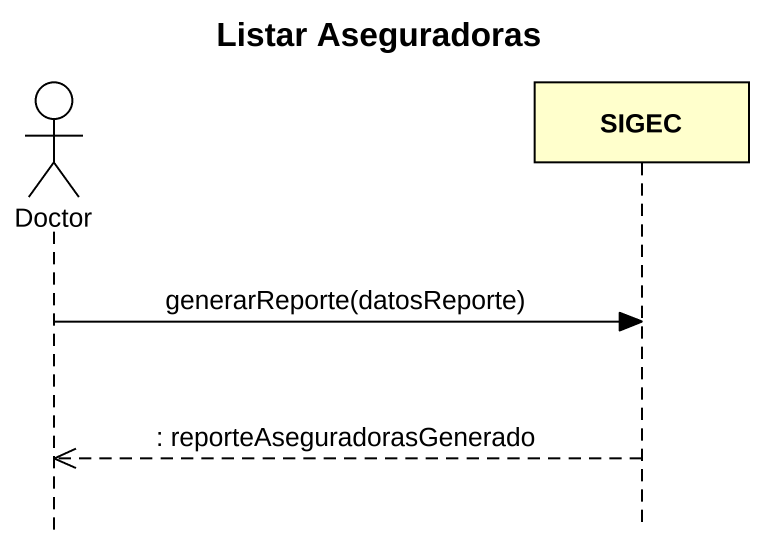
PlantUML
@startuml
title Listar Aseguradoras
hide footbox
actor Doctor
participant SIGEC

Doctor -> SIGEC : generarReporte(datosReporte)
SIGEC -->> Doctor : : reporteAseguradorasGenerado
@enduml
